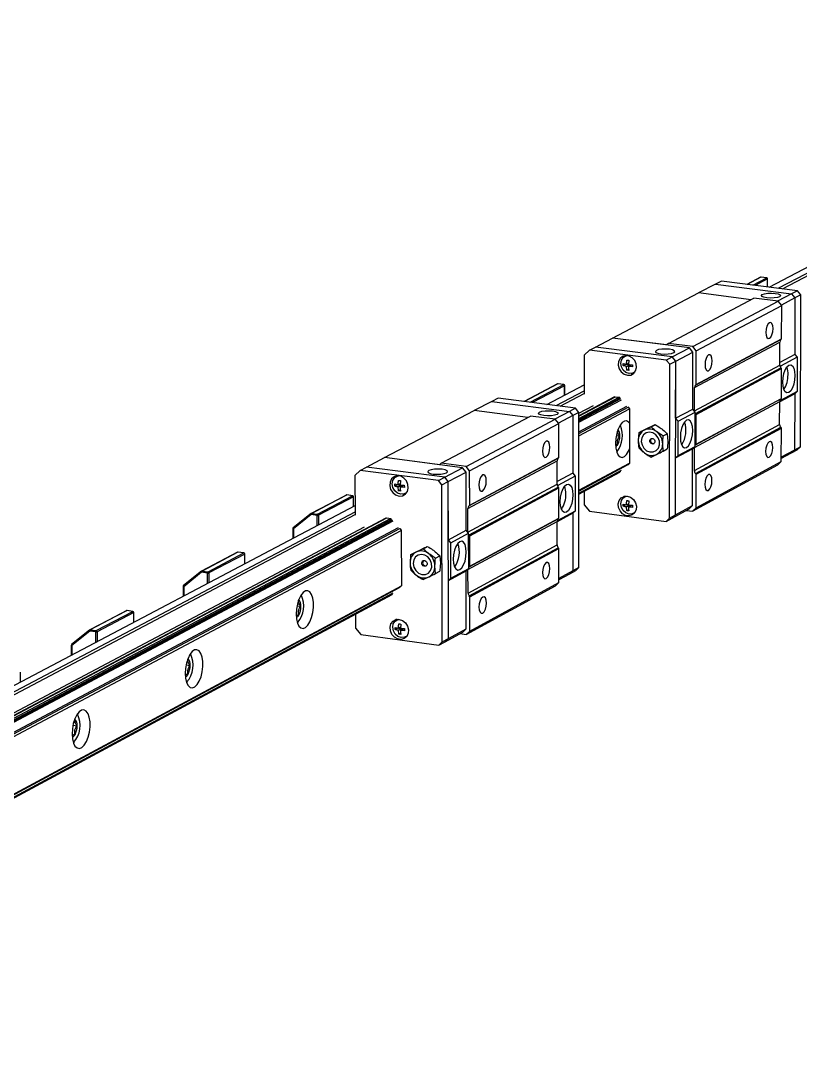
# Model space of a CAD drawing. Header units: millimetres. Extents: x 0 to 279, y 0 to 216.
# Drawn here: x 43 to 85.3, y 68.9 to 124.5 of the extents above; entities that cross this region are included whole.
import ezdxf

# ---------------------------------------------------------------- set-up
doc = ezdxf.new("R2010")
doc.units = ezdxf.units.MM

msp = doc.modelspace()

# ---------------------------------------------------------------- linework, layer by layer
at = {"color": 7, "linetype": 'Continuous', "lineweight": 25}
for p, q in [((83.637, 110.049), (111.081, 124.518)), ((80.721, 110.21), (79.806, 109.731)), ((81.041, 110.378), (80.721, 110.21)), ((80.721, 110.21), (84.853, 109.686)), ((85.171, 109.854), (81.041, 110.378)), ((83.169, 110.589), (82.433, 110.201)), ((83.501, 110.554), (83.193, 110.593)), ((83.507, 110.555), (83.2, 110.594)), ((83.551, 110.06), (83.553, 110.504)), ((75.14, 107.285), (79.806, 109.731)), ((82.658, 109.368), (79.806, 109.731)), ((84.853, 109.686), (84.097, 109.287)), ((85.171, 109.854), (84.853, 109.686)), ((84.853, 109.686), (85.037, 109.465)), ((85.355, 109.633), (85.037, 109.465)), ((85.355, 109.633), (85.171, 109.854)), ((85.331, 101.38), (85.355, 109.633)), ((78.165, 106.999), (82.812, 109.45)), ((79.491, 106.829), (84.129, 109.283)), ((79.68, 106.601), (84.317, 109.057)), ((84.129, 109.283), (82.812, 109.45)), ((84.317, 109.057), (84.129, 109.283)), ((85.037, 109.465), (84.301, 109.075)), ((84.312, 107.24), (84.317, 109.057)), ((85.037, 109.465), (85.029, 106.399)), ((73.88, 106.624), (74.207, 106.796)), ((74.207, 106.796), (75.14, 107.285)), ((78.377, 106.26), (74.207, 106.796)), ((78.071, 106.909), (75.14, 107.285)), ((79.305, 106.751), (75.14, 107.285)), ((78.165, 106.999), (78.071, 106.909)), ((79.491, 106.829), (78.165, 106.999)), ((79.68, 106.601), (79.491, 106.829)), ((79.582, 104.596), (84.217, 107.068)), ((79.639, 104.734), (84.274, 107.204)), ((79.677, 104.77), (84.312, 107.24)), ((84.214, 105.823), (84.217, 107.068)), ((84.274, 107.204), (84.312, 107.24)), ((73.88, 106.624), (73.596, 106.355)), ((73.596, 106.355), (73.596, 104.234)), ((78.051, 106.088), (73.88, 106.624)), ((75.834, 106.331), (75.748, 106.263)), ((78.051, 106.088), (78.377, 106.26)), ((78.377, 106.26), (79.305, 106.751)), ((78.563, 106.036), (78.377, 106.26)), ((78.563, 106.036), (79.491, 106.527)), ((79.491, 106.527), (79.305, 106.751)), ((79.486, 103.433), (79.491, 106.527)), ((79.677, 104.77), (79.68, 106.601)), ((85.029, 106.399), (84.214, 105.963)), ((85.16, 106.241), (84.251, 105.755)), ((85.029, 106.399), (85.16, 106.241)), ((85.16, 106.241), (85.155, 104.39)), ((75.716, 105.903), (75.892, 105.864)), ((75.716, 105.789), (75.716, 105.903)), ((75.716, 105.789), (75.832, 105.851)), ((76.035, 105.825), (75.832, 105.851)), ((75.892, 105.864), (76.035, 105.939)), ((75.892, 105.749), (76.035, 105.825)), ((75.918, 105.545), (75.892, 105.749)), ((76.025, 106.082), (75.998, 105.85)), ((75.998, 105.736), (76.141, 105.811)), ((76.227, 105.723), (75.998, 105.736)), ((76.035, 105.755), (76.035, 105.825)), ((76.227, 105.8), (76.141, 105.811)), ((76.227, 105.838), (76.227, 105.723)), ((78.238, 105.863), (78.051, 106.088)), ((78.228, 97.513), (78.238, 105.863)), ((78.238, 105.863), (78.563, 106.036)), ((78.553, 97.689), (78.563, 106.036)), ((78.559, 102.937), (78.563, 106.036)), ((79.581, 103.342), (84.214, 105.823)), ((84.215, 105.798), (84.251, 105.755)), ((84.251, 105.755), (84.251, 105.697)), ((75.918, 105.545), (76.012, 105.595)), ((76.139, 105.367), (76.302, 105.376)), ((76.217, 105.375), (76.322, 105.409)), ((79.637, 103.19), (84.27, 105.671)), ((79.675, 103.144), (84.308, 105.626)), ((84.308, 105.626), (84.27, 105.671)), ((84.303, 104.014), (84.308, 105.626)), ((72.152, 104.795), (70.339, 103.842)), ((71.564, 103.683), (73.596, 104.755)), ((72.489, 104.759), (72.176, 104.8)), ((72.496, 104.761), (72.183, 104.801)), ((72.542, 104.199), (72.542, 104.709)), ((79.581, 103.342), (79.582, 104.596)), ((79.639, 104.734), (79.677, 104.77)), ((68.924, 104.026), (68.59, 103.851)), ((73.124, 103.481), (68.924, 104.026)), ((75.243, 104.092), (73.312, 103.068)), ((75.259, 104.098), (75.265, 104.104)), ((75.265, 104.104), (75.521, 104.071)), ((75.521, 104.071), (75.527, 104.064)), ((79.673, 101.519), (84.303, 104.014)), ((85.023, 104.266), (84.209, 103.827)), ((85.155, 104.39), (84.247, 103.9)), ((84.266, 103.979), (84.303, 104.014)), ((85.023, 104.266), (85.014, 101.208)), ((85.155, 104.39), (85.023, 104.266)), ((68.59, 103.851), (67.635, 103.351)), ((68.59, 103.851), (72.792, 103.306)), ((73.124, 103.481), (72.792, 103.306)), ((73.312, 103.254), (73.124, 103.481)), ((73.312, 102.79), (75.591, 103.999)), ((73.312, 102.197), (75.917, 103.582)), ((73.312, 102.111), (75.988, 103.534)), ((75.969, 103.546), (75.98, 103.544)), ((75.98, 103.544), (76.055, 103.452)), ((79.578, 101.346), (84.209, 103.842)), ((79.635, 101.483), (84.266, 103.979)), ((84.206, 102.599), (84.209, 103.842)), ((84.247, 103.9), (84.21, 103.866)), ((84.247, 103.958), (84.247, 103.9)), ((62.763, 100.797), (67.635, 103.351)), ((65.839, 100.496), (70.691, 103.056)), ((70.535, 102.973), (67.635, 103.351)), ((72.031, 102.882), (70.691, 103.056)), ((72.792, 103.306), (71.999, 102.886)), ((72.98, 103.079), (72.207, 102.669)), ((72.792, 103.306), (72.98, 103.079)), ((73.312, 103.254), (72.98, 103.079)), ((72.98, 103.079), (72.98, 99.951)), ((73.312, 101.98), (76.055, 103.439)), ((73.312, 94.836), (73.312, 103.254)), ((76.055, 103.452), (76.053, 100.483)), ((78.559, 102.937), (79.486, 103.433)), ((78.692, 102.777), (78.559, 102.937)), ((78.692, 102.777), (79.618, 103.273)), ((79.618, 103.273), (79.486, 103.433)), ((79.616, 101.405), (79.618, 103.273)), ((79.675, 103.144), (79.637, 103.19)), ((79.673, 101.519), (79.675, 103.144)), ((67.188, 100.319), (72.031, 102.882)), ((67.381, 100.086), (72.222, 102.651)), ((72.222, 102.651), (72.031, 102.882)), ((72.223, 100.797), (72.222, 102.651)), ((75.566, 102.545), (75.553, 102.566)), ((76.783, 102.264), (77.144, 102.442)), ((77.225, 102.471), (76.864, 102.293)), ((77.225, 102.471), (77.446, 102.589)), ((78.689, 100.906), (78.692, 102.777)), ((79.576, 100.093), (84.206, 102.599)), ((79.632, 99.941), (84.262, 102.448)), ((79.67, 99.896), (84.299, 102.403)), ((84.299, 102.403), (84.262, 102.448)), ((84.294, 100.592), (84.299, 102.403)), ((75.347, 101.999), (75.528, 101.976)), ((76.562, 102.146), (76.532, 101.719)), ((76.562, 102.146), (76.783, 102.264)), ((77.889, 101.973), (78.109, 102.092)), ((78.109, 102.092), (78.138, 101.696)), ((75.305, 101.526), (75.42, 101.511)), ((77.888, 101.151), (77.859, 101.546)), ((77.888, 101.151), (78.108, 101.269)), ((78.557, 100.781), (79.483, 101.28)), ((78.689, 100.906), (79.616, 101.405)), ((79.478, 98.193), (79.483, 101.28)), ((79.483, 101.28), (79.616, 101.405)), ((79.576, 100.093), (79.578, 101.346)), ((79.635, 101.483), (79.673, 101.519)), ((85.331, 101.38), (85.014, 101.208)), ((85.146, 101.207), (85.331, 101.38)), ((61.789, 100.286), (62.763, 100.797)), ((65.743, 100.405), (62.763, 100.797)), ((66.998, 100.24), (62.763, 100.797)), ((67.345, 98.182), (72.185, 100.761)), ((67.383, 98.218), (72.223, 100.797)), ((72.185, 100.761), (72.223, 100.797)), ((75.363, 101.117), (75.381, 101.134)), ((77.224, 100.826), (77.527, 100.973)), ((78.553, 97.689), (78.557, 100.781)), ((78.557, 100.781), (78.689, 100.906)), ((85.014, 101.208), (84.295, 100.816)), ((84.829, 101.034), (84.295, 100.743)), ((85.014, 101.208), (84.829, 101.034)), ((85.146, 101.207), (84.829, 101.034)), ((61.447, 100.107), (61.789, 100.286)), ((66.029, 99.728), (61.789, 100.286)), ((65.839, 100.496), (65.743, 100.405)), ((67.188, 100.319), (65.839, 100.496)), ((66.029, 99.728), (66.998, 100.24)), ((67.188, 100.011), (66.998, 100.24)), ((67.381, 100.086), (67.188, 100.319)), ((67.287, 98.041), (72.127, 100.622)), ((72.128, 99.352), (72.127, 100.622)), ((73.312, 99.024), (76.053, 100.497)), ((73.312, 98.993), (76.01, 100.443)), ((73.312, 98.983), (75.95, 100.4)), ((75.978, 100.412), (75.967, 100.413)), ((76.053, 100.483), (75.978, 100.412)), ((79.478, 97.893), (84.106, 100.415)), ((79.667, 98.071), (84.294, 100.592)), ((84.106, 100.415), (84.294, 100.592)), ((61.447, 100.107), (61.159, 99.833)), ((61.159, 99.833), (61.165, 97.669)), ((65.689, 99.548), (61.447, 100.107)), ((63.442, 99.806), (63.351, 99.736)), ((65.689, 99.548), (66.029, 99.728)), ((66.219, 99.498), (66.029, 99.728)), ((66.219, 99.498), (67.188, 100.011)), ((67.193, 96.854), (67.188, 100.011)), ((67.383, 98.218), (67.381, 100.086)), ((72.98, 99.951), (72.128, 99.495)), ((73.114, 99.79), (72.166, 99.282)), ((72.98, 99.951), (73.114, 99.79)), ((73.114, 99.79), (73.114, 97.901)), ((73.312, 98.835), (75.589, 100.059)), ((73.312, 98.819), (75.541, 100.017)), ((75.519, 100.005), (75.518, 100.005)), ((75.52, 100.006), (75.519, 100.005)), ((79.67, 99.896), (79.632, 99.941)), ((79.667, 98.071), (79.67, 99.896)), ((63.316, 99.367), (63.495, 99.325)), ((63.316, 99.25), (63.316, 99.367)), ((63.316, 99.25), (63.438, 99.314)), ((63.644, 99.287), (63.438, 99.314)), ((63.495, 99.325), (63.644, 99.403)), ((63.495, 99.209), (63.644, 99.287)), ((63.523, 99.001), (63.495, 99.209)), ((63.523, 99.001), (63.618, 99.051)), ((63.63, 99.548), (63.603, 99.311)), ((63.603, 99.194), (63.752, 99.273)), ((63.837, 99.182), (63.603, 99.194)), ((63.644, 99.216), (63.644, 99.287)), ((63.836, 99.262), (63.752, 99.273)), ((63.836, 99.298), (63.837, 99.182)), ((65.88, 99.318), (65.689, 99.548)), ((65.88, 99.318), (66.219, 99.498)), ((65.895, 90.797), (65.88, 99.318)), ((66.225, 96.336), (66.219, 99.498)), ((66.234, 90.982), (66.219, 99.498)), ((67.289, 96.761), (72.128, 99.352)), ((67.347, 96.606), (72.185, 99.197)), ((67.386, 96.559), (72.223, 99.151)), ((72.129, 99.326), (72.166, 99.282)), ((72.166, 99.282), (72.166, 99.223)), ((72.223, 99.151), (72.185, 99.197)), ((72.224, 97.506), (72.223, 99.151)), ((60.69, 98.768), (58.783, 97.766)), ((60.714, 98.772), (58.808, 97.77)), ((59.126, 97.728), (61.032, 98.73)), ((61.08, 98.672), (59.174, 97.669)), ((61.032, 98.73), (60.714, 98.772)), ((61.039, 98.732), (60.722, 98.774)), ((61.087, 98.159), (61.086, 98.679)), ((63.753, 98.821), (63.915, 98.828)), ((63.831, 98.828), (63.94, 98.863)), ((73.596, 98.972), (73.596, 98.228)), ((75.692, 98.58), (75.786, 98.705)), ((75.826, 98.704), (75.74, 98.635)), ((76.02, 98.455), (75.994, 98.224)), ((14.766, 73.737), (61.164, 98.2)), ((67.289, 96.761), (67.287, 98.041)), ((67.345, 98.182), (67.383, 98.218)), ((73.114, 97.901), (72.166, 97.39)), ((73.114, 97.901), (72.981, 97.775)), ((73.596, 98.228), (73.879, 97.886)), ((75.711, 98.279), (75.888, 98.238)), ((75.711, 98.165), (75.711, 98.279)), ((75.711, 98.165), (75.828, 98.228)), ((76.03, 98.201), (75.828, 98.228)), ((75.888, 98.238), (76.03, 98.315)), ((75.888, 98.124), (76.03, 98.201)), ((75.914, 97.921), (75.888, 98.124)), ((75.914, 97.921), (76.007, 97.972)), ((75.994, 98.11), (76.136, 98.187)), ((76.222, 98.098), (75.994, 98.11)), ((76.03, 98.13), (76.03, 98.201)), ((76.222, 98.176), (76.136, 98.187)), ((76.222, 98.211), (76.222, 98.098)), ((78.366, 97.514), (79.292, 98.019)), ((78.553, 97.689), (79.478, 98.193)), ((79.142, 97.937), (79.478, 97.893)), ((79.292, 98.019), (79.478, 98.193)), ((79.478, 97.893), (79.667, 98.071)), ((62.841, 97.519), (17.255, 73.361)), ((17.63, 73.254), (63.194, 97.423)), ((58.774, 97.76), (57.81, 96.984)), ((58.784, 97.705), (57.819, 96.929)), ((59.102, 97.663), (58.784, 97.705)), ((58.808, 97.77), (59.126, 97.728)), ((62.856, 97.526), (62.863, 97.532)), ((62.863, 97.532), (63.123, 97.497)), ((63.123, 97.497), (63.129, 97.489)), ((67.35, 94.865), (72.186, 97.47)), ((67.388, 94.901), (72.224, 97.506)), ((72.981, 97.775), (72.128, 97.316)), ((72.166, 97.39), (72.13, 97.356)), ((72.166, 97.449), (72.166, 97.39)), ((72.186, 97.47), (72.224, 97.506)), ((72.981, 97.775), (72.981, 94.656)), ((73.879, 97.886), (78.041, 97.337)), ((76.217, 97.754), (76.322, 97.789)), ((78.041, 97.337), (78.366, 97.514)), ((78.041, 97.337), (78.228, 97.513)), ((78.228, 97.513), (78.553, 97.689)), ((78.366, 97.514), (78.553, 97.689)), ((17.987, 72.793), (63.527, 96.997)), ((18.056, 72.735), (63.599, 96.948)), ((18.138, 72.635), (63.668, 96.851)), ((57.79, 96.941), (57.792, 96.422)), ((63.58, 96.96), (63.591, 96.958)), ((63.591, 96.958), (63.668, 96.864)), ((63.668, 96.864), (63.675, 93.835)), ((66.225, 96.336), (67.193, 96.854)), ((67.328, 96.691), (67.193, 96.854)), ((67.292, 94.725), (72.128, 97.331)), ((72.129, 96.063), (72.128, 97.331)), ((66.36, 96.173), (66.225, 96.336)), ((66.36, 96.173), (67.328, 96.691)), ((67.331, 94.785), (67.328, 96.691)), ((67.386, 96.559), (67.347, 96.606)), ((67.388, 94.901), (67.386, 96.559)), ((64.411, 95.649), (64.778, 95.831)), ((64.853, 95.856), (64.486, 95.675)), ((64.853, 95.856), (65.084, 95.979)), ((66.363, 94.263), (66.36, 96.173)), ((67.294, 93.447), (72.129, 96.063)), ((67.352, 93.291), (72.186, 95.909)), ((67.391, 93.245), (72.224, 95.863)), ((72.224, 95.863), (72.186, 95.909)), ((72.225, 94.015), (72.224, 95.863)), ((54.783, 95.662), (52.837, 94.639)), ((54.808, 95.667), (52.862, 94.643)), ((53.183, 94.6), (55.128, 95.624)), ((55.176, 95.565), (53.232, 94.542)), ((55.128, 95.624), (54.808, 95.667)), ((55.135, 95.625), (54.815, 95.668)), ((55.185, 95.047), (55.182, 95.572)), ((64.179, 95.526), (64.15, 95.09)), ((64.179, 95.526), (64.411, 95.649)), ((65.529, 95.346), (65.76, 95.47)), ((65.76, 95.47), (65.791, 95.066)), ((52.828, 94.633), (51.857, 93.851)), ((52.837, 94.578), (51.867, 93.795)), ((53.158, 94.535), (52.837, 94.578)), ((52.862, 94.643), (53.183, 94.6)), ((65.531, 94.506), (65.5, 94.91)), ((65.531, 94.506), (65.761, 94.63)), ((66.229, 94.136), (67.196, 94.658)), ((66.363, 94.263), (67.331, 94.785)), ((67.196, 94.658), (67.331, 94.785)), ((67.201, 91.508), (67.196, 94.658)), ((67.294, 93.447), (67.292, 94.725)), ((67.35, 94.865), (67.388, 94.901)), ((72.981, 94.656), (72.225, 94.244)), ((73.124, 94.659), (72.793, 94.479)), ((72.981, 94.656), (72.793, 94.479)), ((73.312, 94.836), (72.981, 94.656)), ((73.124, 94.659), (73.312, 94.836)), ((64.857, 94.177), (65.163, 94.325)), ((66.229, 94.136), (66.363, 94.263)), ((66.234, 90.982), (66.229, 94.136)), ((67.393, 91.383), (72.225, 94.015)), ((72.034, 93.835), (72.225, 94.015)), ((72.793, 94.479), (72.225, 94.169)), ((18.071, 69.309), (63.57, 93.75)), ((18.102, 69.337), (63.632, 93.794)), ((18.181, 69.414), (63.675, 93.848)), ((51.837, 93.808), (51.84, 93.284)), ((63.598, 93.762), (63.588, 93.763)), ((63.675, 93.835), (63.598, 93.762)), ((67.201, 91.202), (72.034, 93.835)), ((17.637, 68.897), (63.156, 93.361)), ((17.688, 68.941), (63.204, 93.403)), ((58.266, 93.307), (58.239, 93.353)), ((63.133, 93.348), (63.132, 93.348)), ((63.134, 93.349), (63.133, 93.348)), ((67.391, 93.245), (67.352, 93.291)), ((67.393, 91.383), (67.391, 93.245)), ((48.754, 92.492), (46.768, 91.448)), ((48.78, 92.497), (46.793, 91.452)), ((47.117, 91.408), (49.102, 92.453)), ((49.151, 92.394), (47.166, 91.349)), ((49.102, 92.453), (48.78, 92.497)), ((49.11, 92.455), (48.787, 92.498)), ((49.16, 91.871), (49.157, 92.401)), ((58.013, 92.762), (58.221, 92.734)), ((57.967, 92.274), (58.108, 92.255)), ((58.033, 91.832), (58.071, 91.869)), ((61.181, 92.3), (61.184, 91.541)), ((63.321, 91.899), (63.414, 92.023)), ((63.456, 92.023), (63.366, 91.953)), ((46.759, 91.442), (45.782, 90.654)), ((46.768, 91.386), (45.791, 90.597)), ((47.091, 91.342), (46.768, 91.386)), ((46.793, 91.452), (47.117, 91.408)), ((61.184, 91.541), (61.472, 91.191)), ((63.335, 91.587), (63.514, 91.544)), ((63.335, 91.471), (63.335, 91.587)), ((63.335, 91.471), (63.457, 91.536)), ((63.662, 91.509), (63.457, 91.536)), ((63.514, 91.544), (63.662, 91.625)), ((63.514, 91.428), (63.662, 91.509)), ((63.542, 91.221), (63.514, 91.428)), ((63.542, 91.221), (63.636, 91.273)), ((63.648, 91.766), (63.621, 91.53)), ((63.622, 91.414), (63.77, 91.494)), ((63.855, 91.401), (63.622, 91.414)), ((63.662, 91.436), (63.662, 91.509)), ((63.854, 91.483), (63.77, 91.494)), ((63.854, 91.517), (63.855, 91.401)), ((66.045, 90.804), (67.012, 91.331)), ((66.234, 90.982), (67.201, 91.508)), ((66.86, 91.248), (67.201, 91.202)), ((67.012, 91.331), (67.201, 91.508)), ((67.201, 91.202), (67.393, 91.383)), ((61.472, 91.191), (65.706, 90.619)), ((63.855, 91.051), (63.963, 91.088)), ((65.706, 90.619), (66.045, 90.804)), ((65.706, 90.619), (65.895, 90.797)), ((65.895, 90.797), (66.234, 90.982)), ((66.045, 90.804), (66.234, 90.982)), ((45.762, 90.61), (45.765, 90.081)), ((52.262, 90.1), (52.23, 90.154)), ((51.996, 89.556), (52.213, 89.526)), ((43.01, 88.629), (43.006, 89.163)), ((51.948, 89.062), (52.098, 89.041)), ((52.017, 88.609), (52.063, 88.653)), ((46.132, 86.825), (46.095, 86.89)), ((45.853, 86.282), (46.08, 86.251)), ((45.803, 85.783), (45.963, 85.761)), ((45.875, 85.318), (45.929, 85.37))]:
    msp.add_line(p, q, dxfattribs=at)
at = {"color": 8, "linetype": 'Continuous', "lineweight": 25}
for p, q in [((84.133, 109.986), (111.557, 124.461)), ((84.354, 109.958), (111.682, 124.39)), ((83.193, 110.593), (82.446, 110.2)), ((82.754, 110.161), (83.501, 110.554)), ((83.547, 110.498), (82.877, 110.145)), ((83.546, 110.06), (83.547, 110.498)), ((72.176, 104.8), (70.353, 103.841)), ((70.666, 103.8), (72.489, 104.759)), ((72.536, 104.702), (70.791, 103.784)), ((72.536, 104.196), (72.536, 104.702)), ((72.068, 103.618), (73.596, 104.424)), ((72.293, 103.589), (73.596, 104.277)), ((73.312, 103.051), (75.293, 104.101)), ((73.312, 102.918), (75.493, 104.075)), ((73.312, 102.844), (75.56, 104.036)), ((73.312, 102.717), (75.619, 103.941)), ((73.312, 103.203), (74.103, 103.623)), ((73.312, 98.871), (75.617, 100.109)), ((73.312, 98.822), (75.558, 100.029)), ((61.081, 98.156), (61.08, 98.672)), ((15.308, 73.659), (61.165, 97.863)), ((15.453, 73.573), (61.165, 97.713)), ((17.308, 73.37), (62.891, 97.528)), ((17.523, 73.338), (63.095, 97.501)), ((17.596, 73.295), (63.163, 97.461)), ((17.661, 73.19), (63.223, 97.364)), ((59.104, 97.114), (59.102, 97.663)), ((59.174, 97.669), (59.176, 97.152)), ((16.035, 72.863), (61.683, 97.044)), ((57.819, 96.929), (57.821, 96.437)), ((55.178, 95.044), (55.176, 95.565)), ((53.161, 93.98), (53.158, 94.535)), ((53.232, 94.542), (53.234, 94.019)), ((17.718, 68.996), (63.233, 93.454)), ((51.867, 93.795), (51.869, 93.299)), ((17.655, 68.91), (63.173, 93.373)), ((49.154, 91.868), (49.151, 92.394)), ((47.095, 90.782), (47.091, 91.342)), ((47.166, 91.349), (47.169, 90.821)), ((45.791, 90.597), (45.794, 90.096))]:
    msp.add_line(p, q, dxfattribs=at)
at = {"color": 8, "linetype": 'Continuous', "lineweight": 25, "flags": 128}
for points in [[(83.2, 110.594), (83.198, 110.594), (83.193, 110.593)], [(83.507, 110.555), (83.505, 110.555), (83.501, 110.554)], [(72.183, 104.801), (72.181, 104.801), (72.176, 104.8)], [(72.496, 104.761), (72.493, 104.761), (72.489, 104.759)], [(60.722, 98.774), (60.719, 98.774), (60.714, 98.772)], [(61.039, 98.732), (61.036, 98.732), (61.032, 98.73)], [(58.774, 97.76), (58.772, 97.758), (58.77, 97.753), (58.768, 97.747), (58.768, 97.74), (58.77, 97.731), (58.773, 97.723), (58.778, 97.714), (58.784, 97.705)], [(57.79, 96.941), (57.79, 96.94), (57.792, 96.937), (57.797, 96.935), (57.803, 96.932), (57.81, 96.93), (57.819, 96.929)], [(57.81, 96.984), (57.808, 96.982), (57.805, 96.977), (57.804, 96.971), (57.804, 96.963), (57.806, 96.955), (57.809, 96.946), (57.813, 96.937), (57.819, 96.929)], [(54.815, 95.668), (54.813, 95.668), (54.808, 95.667)], [(55.135, 95.625), (55.133, 95.625), (55.128, 95.624)], [(52.828, 94.633), (52.826, 94.632), (52.823, 94.627), (52.822, 94.62), (52.822, 94.613), (52.824, 94.605), (52.827, 94.596), (52.832, 94.587), (52.837, 94.578)], [(51.837, 93.808), (51.838, 93.807), (51.84, 93.804), (51.844, 93.801), (51.85, 93.799), (51.858, 93.797), (51.867, 93.795)], [(51.857, 93.851), (51.856, 93.849), (51.853, 93.844), (51.851, 93.838), (51.851, 93.83), (51.853, 93.822), (51.856, 93.813), (51.861, 93.804), (51.867, 93.795)], [(48.787, 92.498), (48.784, 92.498), (48.78, 92.497)], [(49.11, 92.455), (49.107, 92.455), (49.102, 92.453)], [(46.759, 91.442), (46.757, 91.44), (46.754, 91.435), (46.753, 91.429), (46.753, 91.421), (46.755, 91.413), (46.758, 91.404), (46.762, 91.395), (46.768, 91.386)], [(45.762, 90.61), (45.762, 90.609), (45.764, 90.606), (45.768, 90.603), (45.774, 90.601), (45.782, 90.599), (45.791, 90.597)], [(45.782, 90.654), (45.78, 90.652), (45.777, 90.647), (45.776, 90.64), (45.776, 90.633), (45.778, 90.624), (45.781, 90.615), (45.785, 90.606), (45.791, 90.597)]]:
    msp.add_lwpolyline(points, dxfattribs=at)
at = {"color": 7, "linetype": 'Continuous', "lineweight": 25, "flags": 128}
for points in [[(83.962, 109.71), (84.124, 109.678), (84.227, 109.633), (84.256, 109.581), (84.204, 109.53), (84.082, 109.489), (83.906, 109.463), (83.704, 109.456), (83.507, 109.47), (83.344, 109.502), (83.241, 109.547), (83.213, 109.599), (83.265, 109.649), (83.388, 109.691), (83.563, 109.717), (83.765, 109.724), (83.962, 109.71)], [(83.462, 107.594), (83.476, 107.439), (83.517, 107.324), (83.579, 107.265), (83.652, 107.272), (83.726, 107.343), (83.788, 107.468), (83.83, 107.628), (83.845, 107.798), (83.831, 107.952), (83.789, 108.068), (83.727, 108.127), (83.654, 108.12), (83.581, 108.049), (83.518, 107.924), (83.476, 107.764), (83.462, 107.594)], [(75.943, 105.264), (76.122, 105.277), (76.278, 105.36), (76.388, 105.503), (76.438, 105.685), (76.422, 105.883), (76.34, 106.07), (76.205, 106.22), (76.035, 106.312), (75.852, 106.336), (75.682, 106.287), (75.546, 106.172), (75.465, 106.006), (75.448, 105.813), (75.498, 105.617), (75.608, 105.446), (75.763, 105.323), (75.943, 105.264)], [(76.342, 105.443), (76.215, 105.375), (76.041, 105.36), (75.866, 105.42), (75.718, 105.545), (75.62, 105.717), (75.585, 105.909), (75.62, 106.092), (75.719, 106.238), (75.867, 106.326), (75.912, 106.337)], [(75.784, 106.321), (75.742, 106.275), (75.719, 106.241)], [(77.755, 106.432), (77.954, 106.418), (78.158, 106.425), (78.336, 106.451), (78.461, 106.493), (78.513, 106.545), (78.486, 106.598), (78.383, 106.644), (78.219, 106.677), (78.02, 106.691), (77.816, 106.684), (77.638, 106.657), (77.513, 106.615), (77.46, 106.564), (77.488, 106.511), (77.591, 106.464), (77.755, 106.432)], [(80.155, 105.837), (80.169, 105.681), (80.211, 105.565), (80.274, 105.506), (80.348, 105.513), (80.422, 105.585), (80.485, 105.711), (80.528, 105.872), (80.543, 106.043), (80.528, 106.198), (80.486, 106.314), (80.424, 106.373), (80.35, 106.367), (80.275, 106.295), (80.212, 106.169), (80.17, 106.008), (80.155, 105.837)], [(85.035, 105.249), (85.018, 105.014), (84.97, 104.784), (84.897, 104.582), (84.804, 104.428), (84.702, 104.336), (84.599, 104.317), (84.507, 104.372), (84.434, 104.495), (84.387, 104.675), (84.372, 104.893), (84.389, 105.129), (84.436, 105.36), (84.51, 105.562), (84.603, 105.716), (84.705, 105.807), (84.808, 105.825), (84.9, 105.771), (84.973, 105.647), (85.019, 105.468), (85.035, 105.249)], [(71.882, 103.33), (72.047, 103.297), (72.15, 103.249), (72.177, 103.195), (72.123, 103.142), (71.995, 103.099), (71.815, 103.072), (71.608, 103.065), (71.407, 103.079), (71.242, 103.112), (71.139, 103.16), (71.112, 103.214), (71.167, 103.267), (71.294, 103.31), (71.475, 103.337), (71.681, 103.344), (71.882, 103.33)], [(79.582, 103.317), (79.581, 103.322), (79.581, 103.342)], [(79.637, 103.19), (79.624, 103.206), (79.618, 103.215)], [(76.055, 102.666), (76.004, 102.73), (75.897, 102.794), (75.779, 102.784), (75.659, 102.702), (75.545, 102.553), (75.446, 102.349), (75.37, 102.104), (75.321, 101.837), (75.305, 101.567)], [(78.816, 101.908), (78.832, 101.688), (78.88, 101.507), (78.954, 101.383), (79.049, 101.328), (79.153, 101.348), (79.258, 101.441), (79.352, 101.597), (79.427, 101.801), (79.475, 102.034), (79.492, 102.272), (79.476, 102.492), (79.428, 102.673), (79.354, 102.797), (79.26, 102.852), (79.155, 102.832), (79.051, 102.74), (78.956, 102.584), (78.881, 102.379), (78.833, 102.147), (78.816, 101.908)], [(77.626, 101.309), (77.687, 101.487), (77.682, 101.684), (77.611, 101.874), (77.483, 102.032), (77.317, 102.135), (77.135, 102.171), (76.96, 102.134), (76.818, 102.03), (76.726, 101.871), (76.698, 101.681), (76.737, 101.484), (76.838, 101.307), (76.987, 101.175), (77.164, 101.104), (77.346, 101.104), (77.507, 101.176), (77.626, 101.309)], [(77.418, 101.596), (77.382, 101.556), (77.333, 101.536), (77.278, 101.54), (77.226, 101.565), (77.185, 101.61), (77.161, 101.666), (77.157, 101.725), (77.175, 101.778), (77.211, 101.818), (77.26, 101.838), (77.315, 101.834), (77.367, 101.809), (77.408, 101.764), (77.433, 101.708), (77.436, 101.649), (77.418, 101.596)], [(71.333, 101.148), (71.348, 100.99), (71.391, 100.873), (71.456, 100.813), (71.533, 100.821), (71.609, 100.895), (71.674, 101.023), (71.718, 101.187), (71.733, 101.36), (71.717, 101.518), (71.674, 101.635), (71.609, 101.695), (71.533, 101.687), (71.456, 101.614), (71.391, 101.485), (71.348, 101.322), (71.333, 101.148)], [(75.305, 101.567), (75.321, 101.315), (75.369, 101.099), (75.445, 100.936), (75.544, 100.837), (75.658, 100.809), (75.778, 100.856), (75.896, 100.973), (76.003, 101.151), (76.054, 101.269)], [(79.578, 101.346), (79.579, 101.366), (79.579, 101.37)], [(79.616, 101.463), (79.622, 101.47), (79.635, 101.483)], [(83.446, 101.136), (83.46, 100.981), (83.501, 100.867), (83.563, 100.809), (83.636, 100.816), (83.71, 100.888), (83.772, 101.014), (83.814, 101.174), (83.829, 101.343), (83.814, 101.497), (83.773, 101.612), (83.711, 101.67), (83.638, 101.663), (83.565, 101.591), (83.503, 101.465), (83.461, 101.305), (83.446, 101.136)], [(65.4, 99.907), (65.603, 99.892), (65.812, 99.899), (65.995, 99.927), (66.125, 99.971), (66.181, 100.025), (66.155, 100.081), (66.051, 100.129), (65.886, 100.163), (65.683, 100.177), (65.474, 100.17), (65.291, 100.142), (65.161, 100.098), (65.105, 100.044), (65.131, 99.989), (65.234, 99.941), (65.4, 99.907)], [(63.548, 98.713), (63.731, 98.726), (63.889, 98.81), (64, 98.955), (64.051, 99.142), (64.033, 99.344), (63.95, 99.534), (63.812, 99.687), (63.638, 99.783), (63.453, 99.807), (63.279, 99.758), (63.142, 99.64), (63.06, 99.472), (63.043, 99.275), (63.095, 99.075), (63.207, 98.9), (63.365, 98.774), (63.548, 98.713)], [(63.954, 98.894), (63.828, 98.827), (63.65, 98.812), (63.473, 98.873), (63.322, 99.002), (63.221, 99.177), (63.185, 99.374), (63.22, 99.56), (63.32, 99.71), (63.47, 99.798), (63.513, 99.809)], [(63.385, 99.792), (63.347, 99.748), (63.326, 99.719)], [(67.88, 99.313), (67.895, 99.154), (67.939, 99.036), (68.005, 98.977), (68.083, 98.985), (68.16, 99.059), (68.226, 99.189), (68.269, 99.353), (68.285, 99.528), (68.269, 99.686), (68.225, 99.804), (68.159, 99.864), (68.082, 99.856), (68.004, 99.781), (67.939, 99.652), (67.895, 99.487), (67.88, 99.313)], [(80.144, 99.342), (80.159, 99.188), (80.201, 99.072), (80.263, 99.014), (80.337, 99.022), (80.411, 99.095), (80.474, 99.221), (80.517, 99.382), (80.532, 99.553), (80.517, 99.708), (80.475, 99.823), (80.413, 99.881), (80.339, 99.873), (80.265, 99.801), (80.202, 99.674), (80.159, 99.513), (80.144, 99.342)], [(72.986, 98.777), (72.97, 98.536), (72.92, 98.301), (72.844, 98.094), (72.748, 97.935), (72.641, 97.841), (72.534, 97.82), (72.437, 97.875), (72.361, 97.999), (72.311, 98.182), (72.294, 98.405), (72.311, 98.646), (72.36, 98.881), (72.437, 99.089), (72.533, 99.247), (72.64, 99.341), (72.747, 99.362), (72.844, 99.307), (72.92, 99.182), (72.969, 98.999), (72.986, 98.777)], [(75.939, 98.706), (76.118, 98.646), (76.273, 98.523), (76.383, 98.352), (76.433, 98.157), (76.416, 97.964), (76.334, 97.8), (76.199, 97.686), (76.029, 97.637), (75.847, 97.661), (75.677, 97.754), (75.542, 97.904), (75.461, 98.09), (75.444, 98.287), (75.494, 98.469), (75.604, 98.611), (75.759, 98.693), (75.939, 98.706)], [(76.338, 97.82), (76.21, 97.751), (76.036, 97.737), (75.862, 97.797), (75.714, 97.923), (75.616, 98.094), (75.581, 98.286), (75.616, 98.468), (75.714, 98.614), (75.862, 98.7), (75.894, 98.709)], [(76.287, 97.752), (76.225, 97.743), (76.204, 97.742)], [(66.493, 95.288), (66.51, 95.063), (66.561, 94.879), (66.639, 94.754), (66.738, 94.699), (66.847, 94.721), (66.956, 94.817), (67.054, 94.977), (67.132, 95.187), (67.182, 95.424), (67.199, 95.667), (67.181, 95.892), (67.131, 96.076), (67.053, 96.202), (66.954, 96.256), (66.845, 96.235), (66.736, 96.139), (66.637, 95.979), (66.559, 95.77), (66.509, 95.531), (66.493, 95.288)], [(67.291, 96.736), (67.29, 96.741), (67.289, 96.761)], [(67.347, 96.606), (67.334, 96.622), (67.328, 96.632)], [(65.263, 94.669), (65.325, 94.85), (65.319, 95.051), (65.246, 95.245), (65.116, 95.406), (64.947, 95.512), (64.761, 95.549), (64.584, 95.512), (64.44, 95.406), (64.347, 95.245), (64.319, 95.051), (64.359, 94.85), (64.462, 94.669), (64.614, 94.533), (64.795, 94.46), (64.979, 94.46), (65.143, 94.533), (65.263, 94.669)], [(65.054, 94.963), (65.018, 94.923), (64.968, 94.903), (64.912, 94.906), (64.859, 94.933), (64.817, 94.978), (64.792, 95.035), (64.788, 95.096), (64.806, 95.15), (64.843, 95.191), (64.893, 95.21), (64.949, 95.207), (65.002, 95.181), (65.044, 95.135), (65.068, 95.078), (65.072, 95.018), (65.054, 94.963)], [(67.292, 94.725), (67.293, 94.745), (67.294, 94.75)], [(67.331, 94.844), (67.337, 94.851), (67.35, 94.865)], [(71.336, 94.559), (71.351, 94.402), (71.395, 94.285), (71.459, 94.227), (71.536, 94.236), (71.612, 94.31), (71.677, 94.439), (71.72, 94.602), (71.735, 94.776), (71.72, 94.933), (71.677, 95.049), (71.612, 95.107), (71.535, 95.099), (71.459, 95.025), (71.394, 94.896), (71.351, 94.732), (71.336, 94.559)], [(57.966, 92.3), (57.985, 92.041), (58.037, 91.82), (58.119, 91.653), (58.224, 91.553), (58.345, 91.527), (58.473, 91.577), (58.599, 91.7), (58.712, 91.885), (58.805, 92.12), (58.871, 92.387), (58.904, 92.665), (58.903, 92.936), (58.868, 93.178), (58.8, 93.374), (58.706, 93.508), (58.592, 93.572), (58.466, 93.56), (58.338, 93.474), (58.218, 93.319), (58.113, 93.107), (58.033, 92.853), (57.983, 92.577), (57.966, 92.3)], [(67.888, 92.686), (67.904, 92.529), (67.948, 92.412), (68.014, 92.353), (68.091, 92.362), (68.169, 92.437), (68.234, 92.567), (68.278, 92.732), (68.293, 92.906), (68.277, 93.064), (68.233, 93.181), (68.168, 93.239), (68.09, 93.23), (68.013, 93.155), (67.947, 93.026), (67.904, 92.861), (67.888, 92.686)], [(63.564, 92.021), (63.746, 91.96), (63.905, 91.834), (64.017, 91.659), (64.068, 91.46), (64.051, 91.263), (63.969, 91.096), (63.832, 90.98), (63.659, 90.931), (63.474, 90.956), (63.301, 91.051), (63.163, 91.205), (63.08, 91.394), (63.063, 91.596), (63.113, 91.781), (63.224, 91.925), (63.382, 92.009), (63.564, 92.021)], [(63.973, 91.116), (63.846, 91.048), (63.669, 91.034), (63.491, 91.096), (63.341, 91.225), (63.24, 91.4), (63.204, 91.595), (63.239, 91.781), (63.339, 91.93), (63.489, 92.018), (63.518, 92.025)], [(63.924, 91.05), (63.863, 91.042), (63.842, 91.041)], [(51.948, 89.083), (51.967, 88.821), (52.02, 88.599), (52.104, 88.431), (52.212, 88.331), (52.336, 88.305), (52.467, 88.357), (52.594, 88.481), (52.71, 88.669), (52.804, 88.906), (52.871, 89.176), (52.905, 89.458), (52.904, 89.731), (52.867, 89.975), (52.798, 90.172), (52.702, 90.308), (52.585, 90.371), (52.456, 90.359), (52.326, 90.27), (52.203, 90.113), (52.097, 89.898), (52.015, 89.642), (51.964, 89.363), (51.948, 89.083)], [(45.803, 85.799), (45.823, 85.535), (45.878, 85.31), (45.964, 85.141), (46.074, 85.041), (46.201, 85.016), (46.334, 85.069), (46.465, 85.195), (46.582, 85.385), (46.679, 85.626), (46.747, 85.898), (46.781, 86.183), (46.779, 86.459), (46.741, 86.705), (46.671, 86.903), (46.572, 87.04), (46.452, 87.103), (46.321, 87.09), (46.188, 87), (46.062, 86.84), (45.954, 86.623), (45.871, 86.364), (45.82, 86.082), (45.803, 85.799)]]:
    msp.add_lwpolyline(points, dxfattribs=at)
at = {"color": 7, "linetype": 'Continuous', "lineweight": 25}
for centre, radius, start, end in [((83.193, 110.543), 0.0516, 82.787, 117.7344), ((83.491, 110.499), 0.0559, 359.3606, 80.1016), ((83.501, 110.504), 0.0516, 359.8752, 82.8016), ((84.402, 107.071), 0.185, 133.8362, 181.0731), ((84.449, 105.824), 0.235, 180.3051, 220.3679), ((83.651, 105.344), 1.009, 357.3805, 20.6993), ((83.207, 105.259), 1.452, 328.1848, 1.5318), ((72.176, 104.749), 0.0527, 82.6306, 117.7342), ((72.479, 104.703), 0.0573, 359.4997, 79.8485), ((72.489, 104.708), 0.0526, 0.0339, 82.6555), ((79.769, 104.6), 0.186, 133.8955, 181.1592), ((84.393, 103.845), 0.184, 133.7754, 181.0802), ((74.283, 101.995), 1.396, 321.9128, 23.2052), ((77.126, 101.711), 0.639, 50.9925, 114.1881), ((77.719, 102.277), 1.402, 326.4984, 18.6965), ((84.441, 102.6), 0.235, 180.3159, 220.3674), ((74.527, 101.964), 1.002, 333.1458, 0.6777), ((75.078, 102.028), 0.454, 353.3567, 40.8704), ((77.155, 101.742), 0.624, 117.8238, 182.052), ((77.354, 101.718), 0.157, 131.2137, 283.9609), ((77.023, 101.54), 0.836, 0.4141, 52.8619), ((75.143, 101.649), 0.309, 305.007, 333.6136), ((77.368, 101.726), 0.836, 180.4315, 232.8479), ((77.236, 101.524), 0.623, 297.7822, 2.0346), ((72.315, 100.626), 0.188, 133.9917, 181.2979), ((77.265, 101.555), 0.639, 230.9797, 294.1473), ((79.813, 100.095), 0.238, 180.3865, 220.3445), ((72.369, 99.354), 0.242, 180.4892, 220.3081), ((71.613, 98.872), 0.993, 357.3862, 22.0265), ((60.715, 98.721), 0.0538, 82.4672, 117.7344), ((61.021, 98.673), 0.0586, 359.645, 79.5846), ((61.032, 98.679), 0.0537, 0.1999, 82.5043), ((71.157, 98.783), 1.449, 326.8784, 1.7554), ((67.477, 98.046), 0.189, 134.0546, 181.3882), ((58.808, 97.718), 0.0539, 117.7359, 128.8327), ((58.862, 97.713), 0.0791, 133.4701, 185.3308), ((59.181, 97.67), 0.0792, 133.4905, 185.3258), ((59.125, 97.808), 0.147, 260.7665, 289.5201), ((59.115, 97.67), 0.0589, 359.6692, 79.5406), ((72.315, 97.335), 0.187, 133.9294, 181.3053), ((57.843, 96.942), 0.0538, 128.8165, 180.2014), ((64.782, 95.116), 0.632, 117.904, 182.3271), ((64.75, 95.082), 0.649, 50.7517, 114.0694), ((65.428, 95.668), 1.395, 325.096, 19.6421), ((72.37, 96.065), 0.242, 180.5001, 220.3076), ((54.808, 95.614), 0.0544, 82.3826, 117.7346), ((55.117, 95.565), 0.0594, 359.7201, 79.4483), ((55.128, 95.572), 0.0542, 0.2858, 82.4268), ((64.99, 95.089), 0.16, 131.4527, 283.575), ((64.64, 94.901), 0.859, 0.6036, 52.7165), ((52.862, 94.591), 0.0545, 117.7358, 128.8682), ((52.917, 94.585), 0.0797, 133.2324, 185.349), ((53.238, 94.542), 0.0798, 133.2529, 185.344), ((53.172, 94.542), 0.0596, 359.7448, 79.4034), ((65.009, 95.099), 0.859, 180.6213, 232.7024), ((64.868, 94.884), 0.632, 297.8611, 2.3095), ((53.182, 94.681), 0.148, 260.7341, 289.6481), ((64.899, 94.918), 0.649, 230.7387, 294.0273), ((51.892, 93.809), 0.0543, 128.8483, 180.28), ((67.539, 93.449), 0.244, 180.5739, 220.2836), ((57.023, 92.743), 1.359, 318.4231, 26.3353), ((57.772, 92.786), 0.452, 353.4181, 42.5588), ((48.78, 92.444), 0.055, 82.2961, 117.7349), ((49.091, 92.394), 0.0601, 359.7969, 79.3091), ((49.102, 92.4), 0.0547, 0.3737, 82.3478), ((57.211, 92.719), 1.01, 332.6389, 0.8546), ((57.841, 92.383), 0.296, 298.9262, 334.2377), ((46.794, 91.399), 0.0551, 117.7357, 128.9047), ((46.848, 91.393), 0.0804, 132.992, 185.3663), ((47.172, 91.35), 0.0804, 133.0125, 185.3613), ((47.116, 91.489), 0.149, 260.7015, 289.7778), ((47.105, 91.349), 0.0604, 359.8222, 79.2632), ((45.817, 90.611), 0.0549, 128.8806, 180.3599), ((51.022, 89.532), 1.355, 317.6469, 26.8771), ((51.765, 89.577), 0.451, 353.4426, 43.144), ((51.832, 89.17), 0.296, 297.0258, 334.2665), ((51.2, 89.51), 1.013, 332.4642, 0.9152), ((44.895, 86.255), 1.352, 316.8564, 27.4282), ((45.632, 86.302), 0.451, 353.4693, 43.7409), ((45.064, 86.234), 1.017, 332.2864, 0.9766), ((45.697, 85.889), 0.296, 295.1073, 334.289)]:
    msp.add_arc(centre, radius, start, end, dxfattribs=at)
at = {"color": 8, "linetype": 'Continuous', "lineweight": 25}
for centre, radius, start, end in [((83.188, 110.552), 0.0407, 82.3669, 117.4042), ((83.546, 110.505), 0.00707, 284.946, 351.1412), ((72.171, 104.759), 0.0411, 82.1877, 117.3854), ((72.534, 104.71), 0.00756, 285.2193, 350.9452), ((60.709, 98.731), 0.0415, 81.9994, 117.3654), ((61.078, 98.68), 0.00811, 285.4928, 350.7492), ((58.802, 97.729), 0.0413, 81.8367, 117.4932), ((54.802, 95.625), 0.0417, 81.9017, 117.3549), ((55.174, 95.573), 0.00839, 285.6296, 350.6511), ((52.856, 94.602), 0.0415, 81.7346, 117.4862), ((48.774, 92.455), 0.0419, 81.8015, 117.344), ((49.149, 92.402), 0.0087, 285.7664, 350.553), ((46.787, 91.411), 0.0417, 81.6297, 117.479)]:
    msp.add_arc(centre, radius, start, end, dxfattribs=at)
at = {"color": 7, "linetype": 'Continuous', "lineweight": 25}
for points, knots in [([(75.892, 105.749), (75.853, 105.756), (75.788, 105.768), (75.737, 105.783), (75.716, 105.789)], [0, 0, 0, 0, 0.595367, 1, 1, 1, 1]), ([(75.892, 105.864), (75.895, 105.91), (75.9, 105.987), (75.913, 106.064), (75.918, 106.095)], [0, 0, 0, 0, 0.595367, 1, 1, 1, 1]), ([(75.998, 105.85), (76.043, 105.846), (76.117, 105.84), (76.195, 105.838), (76.227, 105.838)], [0, 0, 0, 0, 0.595367, 1, 1, 1, 1]), ([(75.998, 105.736), (76.001, 105.693), (76.006, 105.62), (76.019, 105.557), (76.024, 105.532)], [0, 0, 0, 0, 0.595367, 1, 1, 1, 1]), ([(77.144, 102.442), (77.151, 102.446), (77.263, 102.501), (77.358, 102.547), (77.446, 102.589)], [0, 0, 0, 0, 0.070174, 1, 1, 1, 1]), ([(77.528, 102.207), (77.503, 102.226), (77.392, 102.311), (77.298, 102.401), (77.225, 102.471)], [0, 0, 0, 0, 0.227426, 1, 1, 1, 1]), ([(77.446, 102.589), (77.543, 102.532), (77.668, 102.459), (77.781, 102.375), (77.807, 102.356)], [0, 0, 0, 0, 0.772574, 1, 1, 1, 1]), ([(77.807, 102.356), (77.892, 102.287), (78, 102.201), (78.091, 102.11), (78.109, 102.092)], [0, 0, 0, 0, 0.794635, 1, 1, 1, 1]), ([(75.42, 101.511), (75.41, 101.581), (75.392, 101.701), (75.45, 101.863), (75.504, 101.941), (75.528, 101.976)], [0, 0, 0, 0, 0.439122, 0.751371, 1, 1, 1, 1]), ([(75.528, 101.976), (75.485, 102.03), (75.416, 102.117), (75.409, 102.201), (75.407, 102.234)], [0, 0, 0, 0, 0.613968, 1, 1, 1, 1]), ([(76.864, 102.293), (76.856, 102.289), (76.745, 102.234), (76.65, 102.189), (76.562, 102.146)], [0, 0, 0, 0, 0.070174, 1, 1, 1, 1]), ([(77.889, 101.973), (77.863, 101.988), (77.738, 102.06), (77.621, 102.142), (77.528, 102.207)], [0, 0, 0, 0, 0.205365, 1, 1, 1, 1]), ([(77.859, 101.546), (77.859, 101.556), (77.86, 101.695), (77.875, 101.839), (77.889, 101.973)], [0, 0, 0, 0, 0.070174, 1, 1, 1, 1]), ([(75.313, 101.482), (75.328, 101.488), (75.357, 101.499), (75.399, 101.507), (75.42, 101.511)], [0, 0, 0, 0, 0.492552, 1, 1, 1, 1]), ([(76.532, 101.719), (76.532, 101.709), (76.533, 101.571), (76.547, 101.443), (76.561, 101.324)], [0, 0, 0, 0, 0.070174, 1, 1, 1, 1]), ([(76.561, 101.324), (76.633, 101.254), (76.727, 101.163), (76.838, 101.078), (76.863, 101.059)], [0, 0, 0, 0, 0.772574, 1, 1, 1, 1]), ([(78.138, 101.696), (78.138, 101.686), (78.137, 101.547), (78.122, 101.403), (78.108, 101.269)], [0, 0, 0, 0, 0.070174, 1, 1, 1, 1]), ([(76.863, 101.059), (76.956, 100.994), (77.073, 100.912), (77.198, 100.841), (77.224, 100.826)], [0, 0, 0, 0, 0.794635, 1, 1, 1, 1]), ([(77.527, 100.973), (77.535, 100.976), (77.647, 101.032), (77.772, 101.093), (77.888, 101.151)], [0, 0, 0, 0, 0.070174, 1, 1, 1, 1]), ([(63.495, 99.209), (63.456, 99.216), (63.39, 99.228), (63.338, 99.244), (63.316, 99.25)], [0, 0, 0, 0, 0.595367, 1, 1, 1, 1]), ([(63.495, 99.325), (63.498, 99.372), (63.503, 99.451), (63.516, 99.53), (63.522, 99.562)], [0, 0, 0, 0, 0.595367, 1, 1, 1, 1]), ([(63.603, 99.311), (63.648, 99.307), (63.724, 99.3), (63.804, 99.299), (63.836, 99.298)], [0, 0, 0, 0, 0.595367, 1, 1, 1, 1]), ([(63.603, 99.194), (63.606, 99.15), (63.611, 99.076), (63.625, 99.012), (63.631, 98.986)], [0, 0, 0, 0, 0.595367, 1, 1, 1, 1]), ([(75.888, 98.238), (75.891, 98.284), (75.895, 98.361), (75.909, 98.438), (75.914, 98.469)], [0, 0, 0, 0, 0.595367, 1, 1, 1, 1]), ([(75.888, 98.124), (75.849, 98.131), (75.784, 98.143), (75.732, 98.159), (75.711, 98.165)], [0, 0, 0, 0, 0.595367, 1, 1, 1, 1]), ([(75.994, 98.224), (76.038, 98.22), (76.112, 98.213), (76.19, 98.212), (76.222, 98.211)], [0, 0, 0, 0, 0.595367, 1, 1, 1, 1]), ([(75.994, 98.11), (75.996, 98.067), (76.001, 97.995), (76.014, 97.933), (76.019, 97.907)], [0, 0, 0, 0, 0.595367, 1, 1, 1, 1]), ([(64.486, 95.675), (64.478, 95.671), (64.365, 95.615), (64.269, 95.569), (64.179, 95.526)], [0, 0, 0, 0, 0.070174, 1, 1, 1, 1]), ([(64.778, 95.831), (64.786, 95.834), (64.899, 95.89), (64.995, 95.936), (65.084, 95.979)], [0, 0, 0, 0, 0.070174, 1, 1, 1, 1]), ([(65.161, 95.585), (65.135, 95.604), (65.022, 95.691), (64.927, 95.784), (64.853, 95.856)], [0, 0, 0, 0, 0.227426, 1, 1, 1, 1]), ([(65.084, 95.979), (65.183, 95.921), (65.31, 95.846), (65.426, 95.76), (65.452, 95.741)], [0, 0, 0, 0, 0.772574, 1, 1, 1, 1]), ([(65.452, 95.741), (65.539, 95.67), (65.649, 95.581), (65.741, 95.489), (65.76, 95.47)], [0, 0, 0, 0, 0.794635, 1, 1, 1, 1]), ([(65.529, 95.346), (65.503, 95.361), (65.375, 95.434), (65.256, 95.518), (65.161, 95.585)], [0, 0, 0, 0, 0.205365, 1, 1, 1, 1]), ([(65.5, 94.91), (65.5, 94.92), (65.5, 95.062), (65.515, 95.209), (65.529, 95.346)], [0, 0, 0, 0, 0.070174, 1, 1, 1, 1]), ([(64.15, 95.09), (64.15, 95.08), (64.151, 94.939), (64.167, 94.808), (64.181, 94.687)], [0, 0, 0, 0, 0.070174, 1, 1, 1, 1]), ([(64.181, 94.687), (64.255, 94.615), (64.35, 94.522), (64.463, 94.435), (64.489, 94.416)], [0, 0, 0, 0, 0.772574, 1, 1, 1, 1]), ([(65.791, 95.066), (65.791, 95.056), (65.791, 94.914), (65.776, 94.767), (65.761, 94.63)], [0, 0, 0, 0, 0.070174, 1, 1, 1, 1]), ([(64.489, 94.416), (64.583, 94.349), (64.703, 94.265), (64.83, 94.192), (64.857, 94.177)], [0, 0, 0, 0, 0.794635, 1, 1, 1, 1]), ([(65.163, 94.325), (65.171, 94.329), (65.286, 94.385), (65.413, 94.448), (65.531, 94.506)], [0, 0, 0, 0, 0.070174, 1, 1, 1, 1]), ([(58.221, 92.734), (58.178, 92.789), (58.104, 92.882), (58.083, 93.007), (58.098, 93.065), (58.105, 93.091)], [0, 0, 0, 0, 0.439122, 0.751371, 1, 1, 1, 1]), ([(58.108, 92.255), (58.097, 92.327), (58.08, 92.45), (58.14, 92.618), (58.196, 92.698), (58.221, 92.734)], [0, 0, 0, 0, 0.439122, 0.751371, 1, 1, 1, 1]), ([(57.975, 92.216), (57.997, 92.225), (58.034, 92.239), (58.086, 92.25), (58.108, 92.255)], [0, 0, 0, 0, 0.577822, 1, 1, 1, 1]), ([(63.514, 91.544), (63.516, 91.591), (63.521, 91.67), (63.535, 91.749), (63.54, 91.781)], [0, 0, 0, 0, 0.595367, 1, 1, 1, 1]), ([(63.514, 91.428), (63.475, 91.436), (63.409, 91.448), (63.356, 91.464), (63.335, 91.471)], [0, 0, 0, 0, 0.595367, 1, 1, 1, 1]), ([(63.621, 91.53), (63.666, 91.526), (63.742, 91.519), (63.822, 91.517), (63.854, 91.517)], [0, 0, 0, 0, 0.595367, 1, 1, 1, 1]), ([(63.622, 91.414), (63.625, 91.37), (63.63, 91.296), (63.644, 91.233), (63.649, 91.207)], [0, 0, 0, 0, 0.595367, 1, 1, 1, 1]), ([(52.213, 89.526), (52.169, 89.581), (52.094, 89.676), (52.072, 89.801), (52.087, 89.86), (52.094, 89.886)], [0, 0, 0, 0, 0.439122, 0.751371, 1, 1, 1, 1]), ([(51.957, 89), (51.981, 89.009), (52.02, 89.025), (52.076, 89.037), (52.098, 89.041)], [0, 0, 0, 0, 0.600542, 1, 1, 1, 1]), ([(52.098, 89.041), (52.088, 89.114), (52.07, 89.239), (52.132, 89.409), (52.188, 89.49), (52.213, 89.526)], [0, 0, 0, 0, 0.439122, 0.751371, 1, 1, 1, 1]), ([(46.08, 86.251), (46.035, 86.307), (45.959, 86.402), (45.936, 86.528), (45.951, 86.587), (45.958, 86.614)], [0, 0, 0, 0, 0.439122, 0.751371, 1, 1, 1, 1]), ([(45.963, 85.761), (45.953, 85.835), (45.936, 85.961), (45.998, 86.133), (46.055, 86.215), (46.08, 86.251)], [0, 0, 0, 0, 0.439122, 0.751371, 1, 1, 1, 1]), ([(45.812, 85.716), (45.839, 85.727), (45.881, 85.744), (45.941, 85.756), (45.963, 85.761)], [0, 0, 0, 0, 0.621091, 1, 1, 1, 1])]:
    msp.add_open_spline(points, degree=3, knots=knots, dxfattribs=at)
for points in [[(75.918, 106.095), (75.936, 106.093), (75.97, 106.087), (76.006, 106.084), (76.025, 106.082)], [(76.024, 105.532), (76.006, 105.534), (75.969, 105.537), (75.935, 105.543), (75.918, 105.545)], [(63.522, 99.562), (63.539, 99.559), (63.574, 99.554), (63.611, 99.55), (63.63, 99.548)], [(63.631, 98.986), (63.612, 98.988), (63.575, 98.992), (63.54, 98.998), (63.523, 99.001)], [(75.914, 98.469), (75.931, 98.467), (75.965, 98.461), (76.002, 98.457), (76.02, 98.455)], [(76.019, 97.907), (76.001, 97.909), (75.965, 97.913), (75.931, 97.919), (75.914, 97.921)], [(63.54, 91.781), (63.558, 91.778), (63.592, 91.772), (63.629, 91.768), (63.648, 91.766)], [(63.649, 91.207), (63.631, 91.209), (63.594, 91.213), (63.559, 91.219), (63.542, 91.221)]]:
    msp.add_open_spline(points, degree=3, dxfattribs=at)

doc.saveas('drawing.dxf')
